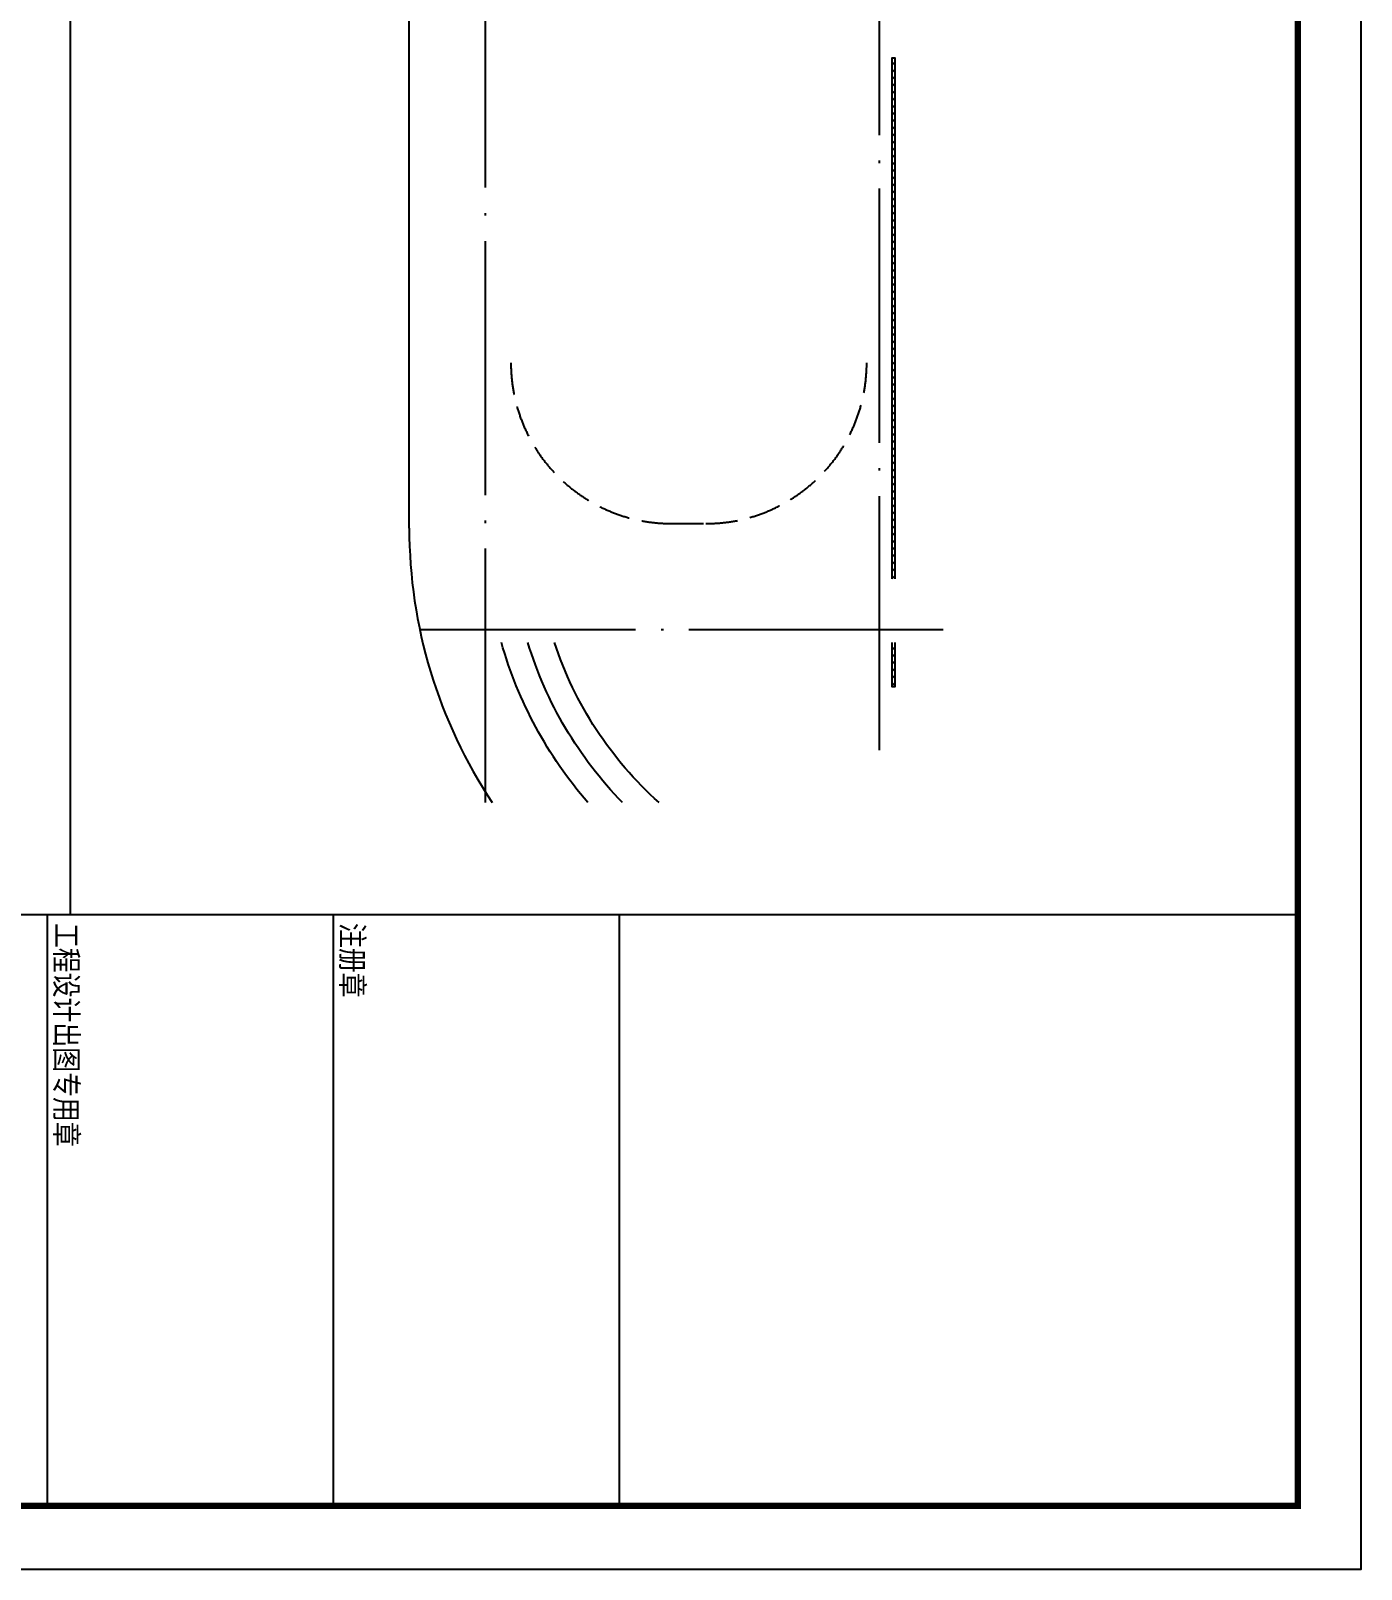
# Model space of a CAD drawing. Extents: x -1041549 to 749950, y -354245 to 17554.
# Drawn here: x -831824 to -821354, y -243017 to -230909 of the extents above; entities that cross this region are included whole.
import ezdxf

# ---------------------------------------------------------------- set-up
doc = ezdxf.new("R2010")
doc.units = 0
doc.header["$LTSCALE"] = 1000
doc.header["$MEASUREMENT"] = 0
doc.linetypes.add('DASH', pattern=[0.35, 0.25, -0.1])
doc.linetypes.add('DOTE', pattern=[2.42, 2, -0.2, 0.02, -0.2])
for name, color, linetype in [('14', 1, 'Continuous'), ('DOTE', 1, 'Continuous'), ('K+T', 252, 'Continuous'), ('PUB_TITLE', 4, 'Continuous')]:
    doc.layers.add(name, color=color, linetype=linetype)
doc.styles.add('宋体', font='')
doc.styles.get('宋体').set_extended_font_data('宋体')

# ---------------------------------------------------------------- blocks, each defined once
blk = doc.blocks.new('TUQ')
at = {"layer": '14'}
for p, q in [((-9300, 40000), (-9300, 0)), ((-9300, 40000), (0, 40000)), ((-9300, 29320), (0, 29320)), ((-9300, 24820), (0, 24820)), ((-9300, 20320), (0, 20320))]:
    blk.add_line(p, q, dxfattribs=at)
at = {"layer": '14', "style": '宋体', "width": 0.82}
for s, p in [('注册章', (-9173, 24949)), ('工程设计出图专用章', (-9173, 20449))]:
    blk.add_text(s, height=350, dxfattribs=at).set_placement(p)

msp = doc.modelspace()

# ---------------------------------------------------------------- hatches: boundary and pattern name
h = msp.add_hatch()
h.set_pattern_fill('ANSI31', color=256, scale=25)
h.set_pattern_definition([(45, (-450599.59, -320899.19), (-28.0633004, 28.0633004), [])])
h.paths.add_polyline_path([(-825045.4, -235222.8), (-825025.4, -235222.8), (-825025.4, -231122.8), (-825045.4, -231122.8)])
h.paths.add_polyline_path([(-825025.4, -235722.8), (-825045.4, -235722.8), (-825045.4, -236072.8), (-825025.4, -236072.8)])

# ---------------------------------------------------------------- linework, layer by layer
at = {"color": 8}
msp.add_line((-831513.3, -214567.2), (-831513.3, -237867.2), dxfattribs=at)
msp.add_line((-828845.4, -234822.8), (-828845.4, -229122.8))
for points in [[(-825045.4, -235222.8), (-825045.4, -231122.8), (-825025.4, -231122.8), (-825025.4, -235222.8)], [(-825025.4, -235722.8), (-825025.4, -236072.8), (-825045.4, -236072.8), (-825045.4, -235722.8)]]:
    msp.add_lwpolyline(points)
at = {"color": 3}
for points in [[(-827439, -236984.2, -0.1099245), (-828120.3, -235722.8, -0.1099245)], [(-827167.5, -236984.2, -0.1198142), (-827911.8, -235722.8, -0.1198142)]]:
    msp.add_lwpolyline(points, format="xyb", dxfattribs=at)
at = {"color": 5}
msp.add_lwpolyline([(-826878.8, -236984.2, -0.1321298), (-827702.2, -235722.8, -0.1321298)], format="xyb", dxfattribs=at)
msp.add_arc((-824945.4, -234822.8), 3900, 180.00001, 213.65703)
at = {"layer": 'DOTE', "linetype": 'DOTE'}
for p, q in [((-828245.4, -236984.2), (-828245.4, -228522.8)), ((-825145.4, -236571.1), (-825145.4, -228522.8)), ((-824644.2, -235622.8), (-828762.4, -235622.8))]:
    msp.add_line(p, q, dxfattribs=at)
at = {"layer": 'K+T', "linetype": 'DASH'}
msp.add_line((-826780.4, -234787.8), (-826510.4, -234787.8), dxfattribs=at)
for centre, start, end in [((-826780.4, -233522.8), 180, 270), ((-826510.4, -233522.8), 270, 0)]:
    msp.add_arc(centre, 1265, start, end, dxfattribs=at)
at = {"layer": 'PUB_TITLE'}
msp.add_lwpolyline([(-842354.1, -213317.2), (-842354.1, -243017.2), (-821354.1, -243017.2), (-821354.1, -213317.2)], close=True, dxfattribs=at)
at = {"layer": 'PUB_TITLE', "const_width": 50}
msp.add_lwpolyline([(-841854.1, -214567.2), (-841854.1, -242517.2), (-821854.1, -242517.2), (-821854.1, -214567.2)], close=True, dxfattribs=at)

# ---------------------------------------------------------------- block references
at = {"layer": '14', "xscale": 0.5, "yscale": 0.5, "zscale": 0.5, "rotation": 270}
msp.add_blockref('TUQ', (-841854.1, -242517.2), dxfattribs=at)

doc.saveas('drawing.dxf')
